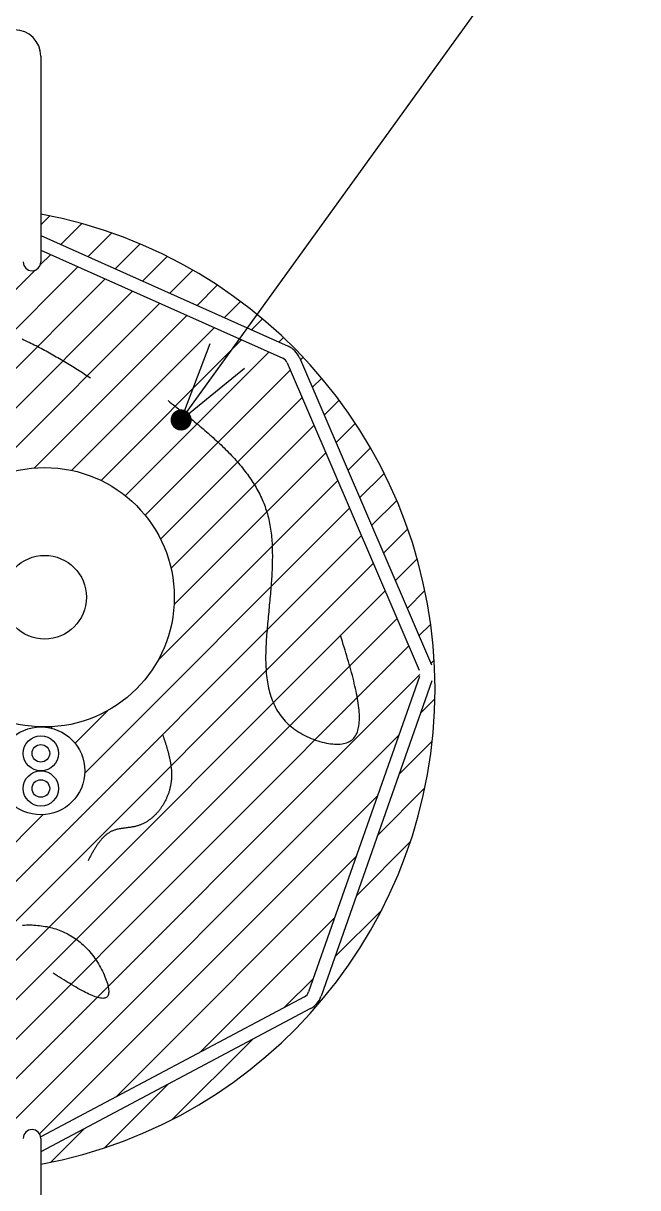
# Model space of a CAD drawing. Extents: x 443 to 1217, y -1921 to -677.
# Drawn here: x 758.63 to 772.25, y -1020.14 to -994.34 of the extents above; entities that cross this region are included whole.
import ezdxf

# ---------------------------------------------------------------- set-up
doc = ezdxf.new("R2010")
doc.units = 0
doc.header["$MEASUREMENT"] = 0
doc.layers.get('0').update_dxf_attribs({"linetype": 'CONTINUOUS'})
doc.layers.add('3', color=8, linetype='CONTINUOUS')
doc.layers.add('5', color=7, linetype='CONTINUOUS')

# ---------------------------------------------------------------- blocks, each defined once
blk = doc.blocks.new('OPEN330A')
at = {"color": 0}
for q in [(30, 8.0385), (30, -8.0385), (40, 0)]:
    blk.add_line((0, 0), q, dxfattribs=at)
blk = doc.blocks.new('NEGDOTSMALL')
at = {"color": 0, "const_width": 4}
blk.add_lwpolyline([(-2, 0, 1), (2, 0, 1), (-2, 0)], format="xyb", dxfattribs=at)

msp = doc.modelspace()

# ---------------------------------------------------------------- linework, layer by layer
at = {"color": 7, "linetype": 'Continuous'}
msp.add_line((762.128, -1003.13), (777.948, -981.22), dxfattribs=at)
at = {"color": 8, "linetype": 'Continuous'}
for p, q in [((759.017, -998.809), (759.22, -998.606)), ((759.458, -999.242), (759.923, -998.777)), ((760.062, -999.513), (760.589, -998.986)), ((760.666, -999.783), (761.22, -999.229)), ((759.005, -999.695), (759.236, -999.464)), ((761.271, -1000.053), (761.819, -999.505)), ((747.569, -1011.131), (758.888, -999.812)), ((747.742, -1011.833), (759.841, -999.734)), ((761.875, -1000.323), (762.388, -999.81)), ((747.915, -1012.534), (760.445, -1000.004)), ((762.48, -1000.594), (762.93, -1000.143)), ((752.685, -1008.639), (761.05, -1000.274)), ((757.575, -1004.623), (761.654, -1000.544)), ((763.084, -1000.864), (763.444, -1000.504)), ((758.88, -1004.193), (762.258, -1000.815)), ((763.688, -1001.134), (763.932, -1000.89)), ((759.7, -1004.247), (762.863, -1001.085)), ((760.352, -1004.47), (763.467, -1001.355)), ((764.293, -1001.404), (764.395, -1001.302)), ((760.889, -1004.808), (764.072, -1001.625)), ((764.771, -1001.8), (764.833, -1001.739)), ((761.33, -1005.242), (764.549, -1002.023)), ((765.034, -1002.412), (765.245, -1002.201)), ((761.673, -1005.773), (764.812, -1002.634)), ((765.297, -1003.023), (765.632, -1002.689)), ((761.904, -1006.417), (765.075, -1003.246)), ((765.56, -1003.635), (765.992, -1003.203)), ((765.823, -1004.247), (766.326, -1003.744)), ((761.972, -1007.223), (765.338, -1003.857)), ((766.086, -1004.858), (766.632, -1004.313)), ((761.616, -1008.454), (765.601, -1004.469)), ((759.991, -1010.954), (765.864, -1005.081)), ((766.349, -1005.47), (766.908, -1004.912)), ((766.612, -1006.082), (767.152, -1005.542)), ((753.608, -1018.211), (766.127, -1005.692)), ((754.812, -1017.882), (766.39, -1006.304)), ((766.875, -1006.693), (767.362, -1006.207)), ((755.565, -1018.003), (766.653, -1006.916)), ((767.138, -1007.305), (767.533, -1006.91)), ((755.955, -1018.488), (766.916, -1007.527)), ((767.401, -1007.916), (767.661, -1007.656)), ((756.381, -1018.937), (767.179, -1008.139)), ((767.664, -1008.528), (767.739, -1008.453)), ((757.074, -1019.119), (767.424, -1008.769)), ((767.436, -1009.631), (767.756, -1009.311)), ((759.775, -1010.295), (760.496, -1009.574)), ((759.237, -1009.958), (759.266, -1009.93)), ((757.767, -1019.3), (766.959, -1010.108)), ((766.962, -1010.98), (767.697, -1010.245)), ((766.487, -1012.329), (767.533, -1011.283)), ((758.99, -1018.952), (766.484, -1011.457)), ((757.611, -1013.334), (759.064, -1011.88)), ((766.013, -1013.678), (767.21, -1012.481)), ((760.681, -1018.135), (766.01, -1012.807)), ((765.538, -1015.027), (766.575, -1013.99)), ((762.547, -1017.143), (765.535, -1014.156)), ((764.413, -1016.152), (765.06, -1015.505)), ((761.939, -1018.626), (763.707, -1016.858)), ((760.43, -1019.261), (761.842, -1017.849)), ((759.232, -1019.584), (759.976, -1018.841))]:
    msp.add_line(p, q, dxfattribs=at)
at = {"layer": '3', "color": 3, "linetype": 'Continuous'}
for p, q in [((759.017, -995.068), (759.017, -999.629)), ((759.017, -999.045), (764.501, -1001.497)), ((759.017, -999.365), (764.382, -1001.764)), ((764.75, -1001.749), (767.677, -1008.558)), ((764.481, -1001.865), (767.409, -1008.673)), ((767.414, -1008.815), (764.954, -1015.806)), ((767.689, -1008.912), (765.23, -1015.903)), ((764.862, -1015.914), (759.014, -1019.02)), ((764.999, -1016.172), (759.017, -1019.35)), ((759.017, -1019.051), (759.017, -1023.117))]:
    msp.add_line(p, q, dxfattribs=at)
at = {"layer": '3', "color": 3}
for p, q in [((758.64, -1001.358), (758.601, -1001.34)), ((758.68, -1001.376), (758.64, -1001.358)), ((758.719, -1001.395), (758.68, -1001.376)), ((758.758, -1001.412), (758.719, -1001.395)), ((758.796, -1001.432), (758.758, -1001.412)), ((758.834, -1001.45), (758.796, -1001.432)), ((758.872, -1001.469), (758.834, -1001.45)), ((758.911, -1001.488), (758.872, -1001.469)), ((758.949, -1001.508), (758.911, -1001.488)), ((758.987, -1001.528), (758.949, -1001.508)), ((759.025, -1001.547), (758.987, -1001.528)), ((759.062, -1001.568), (759.025, -1001.547)), ((759.1, -1001.588), (759.062, -1001.568)), ((759.137, -1001.608), (759.1, -1001.588)), ((759.174, -1001.629), (759.137, -1001.608)), ((759.211, -1001.65), (759.174, -1001.629)), ((759.248, -1001.67), (759.211, -1001.65)), ((759.285, -1001.692), (759.248, -1001.67)), ((759.322, -1001.713), (759.285, -1001.692)), ((759.36, -1001.735), (759.322, -1001.713)), ((759.397, -1001.755), (759.36, -1001.735)), ((759.433, -1001.777), (759.397, -1001.755)), ((759.47, -1001.799), (759.433, -1001.777)), ((759.506, -1001.821), (759.47, -1001.799)), ((759.543, -1001.843), (759.506, -1001.821)), ((759.579, -1001.864), (759.543, -1001.843)), ((759.615, -1001.887), (759.579, -1001.864)), ((759.652, -1001.909), (759.615, -1001.887)), ((759.688, -1001.932), (759.652, -1001.909)), ((759.724, -1001.954), (759.688, -1001.932)), ((759.76, -1001.977), (759.724, -1001.954)), ((759.795, -1001.998), (759.76, -1001.977)), ((759.831, -1002.021), (759.795, -1001.998)), ((759.867, -1002.044), (759.831, -1002.021)), ((759.903, -1002.066), (759.867, -1002.044)), ((759.939, -1002.089), (759.903, -1002.066)), ((759.975, -1002.112), (759.939, -1002.089)), ((760.011, -1002.135), (759.975, -1002.112)), ((760.047, -1002.158), (760.011, -1002.135)), ((760.083, -1002.18), (760.047, -1002.158)), ((760.119, -1002.203), (760.083, -1002.18)), ((761.838, -1002.701), (761.877, -1002.733)), ((761.877, -1002.733), (761.916, -1002.764)), ((761.916, -1002.764), (761.957, -1002.795)), ((761.957, -1002.795), (761.996, -1002.826)), ((761.996, -1002.826), (762.035, -1002.857)), ((762.035, -1002.857), (762.074, -1002.888)), ((762.074, -1002.888), (762.114, -1002.919)), ((762.114, -1002.919), (762.153, -1002.951)), ((762.153, -1002.951), (762.192, -1002.982)), ((762.192, -1002.982), (762.231, -1003.013)), ((762.231, -1003.013), (762.27, -1003.045)), ((762.27, -1003.045), (762.31, -1003.075)), ((762.31, -1003.075), (762.348, -1003.107)), ((762.348, -1003.107), (762.387, -1003.138)), ((762.387, -1003.138), (762.425, -1003.17)), ((762.425, -1003.17), (762.463, -1003.202)), ((762.463, -1003.202), (762.502, -1003.233)), ((762.502, -1003.233), (762.54, -1003.265)), ((762.54, -1003.265), (762.578, -1003.296)), ((762.578, -1003.296), (762.615, -1003.328)), ((762.615, -1003.328), (762.652, -1003.36)), ((762.652, -1003.36), (762.689, -1003.391)), ((762.689, -1003.391), (762.726, -1003.424)), ((762.726, -1003.424), (762.763, -1003.456)), ((762.763, -1003.456), (762.799, -1003.488)), ((762.799, -1003.488), (762.835, -1003.52)), ((762.835, -1003.52), (762.871, -1003.553)), ((762.871, -1003.553), (762.907, -1003.585)), ((762.907, -1003.585), (762.942, -1003.618)), ((762.942, -1003.618), (762.977, -1003.651)), ((762.977, -1003.651), (763.012, -1003.683)), ((763.012, -1003.683), (763.046, -1003.716)), ((763.046, -1003.716), (763.08, -1003.75)), ((763.08, -1003.75), (763.114, -1003.783)), ((763.114, -1003.783), (763.147, -1003.816)), ((763.147, -1003.816), (763.18, -1003.849)), ((763.18, -1003.849), (763.212, -1003.883)), ((763.212, -1003.883), (763.245, -1003.917)), ((763.245, -1003.917), (763.276, -1003.95)), ((763.276, -1003.95), (763.308, -1003.984)), ((763.308, -1003.984), (763.339, -1004.019)), ((763.339, -1004.019), (763.369, -1004.053)), ((763.369, -1004.053), (763.4, -1004.088)), ((763.4, -1004.088), (763.429, -1004.121)), ((763.429, -1004.121), (763.457, -1004.156)), ((763.457, -1004.156), (763.487, -1004.191)), ((763.487, -1004.191), (763.514, -1004.227)), ((763.514, -1004.227), (763.542, -1004.262)), ((763.542, -1004.262), (763.57, -1004.298)), ((763.57, -1004.298), (763.596, -1004.333)), ((763.596, -1004.333), (763.622, -1004.369)), ((763.622, -1004.369), (763.647, -1004.405)), ((763.647, -1004.405), (763.672, -1004.442)), ((763.672, -1004.442), (763.697, -1004.478)), ((763.697, -1004.478), (763.721, -1004.515)), ((763.721, -1004.515), (763.744, -1004.552)), ((763.744, -1004.552), (763.767, -1004.589)), ((763.767, -1004.589), (763.789, -1004.626)), ((763.789, -1004.626), (763.81, -1004.663)), ((763.81, -1004.663), (763.831, -1004.701)), ((763.831, -1004.701), (763.851, -1004.739)), ((763.851, -1004.739), (763.87, -1004.778)), ((763.87, -1004.778), (763.89, -1004.816)), ((763.89, -1004.816), (763.907, -1004.855)), ((763.907, -1004.855), (763.925, -1004.893)), ((763.925, -1004.893), (763.942, -1004.932)), ((763.942, -1004.932), (763.959, -1004.972)), ((763.959, -1004.972), (763.974, -1005.012)), ((763.974, -1005.012), (763.988, -1005.051)), ((763.988, -1005.051), (764.002, -1005.091)), ((764.002, -1005.091), (764.015, -1005.132)), ((764.015, -1005.132), (764.028, -1005.173)), ((764.028, -1005.173), (764.04, -1005.213)), ((764.04, -1005.213), (764.051, -1005.255)), ((764.051, -1005.255), (764.062, -1005.296)), ((764.062, -1005.296), (764.072, -1005.339)), ((764.072, -1005.339), (764.081, -1005.38)), ((764.081, -1005.38), (764.089, -1005.423)), ((764.089, -1005.423), (764.097, -1005.465)), ((764.097, -1005.465), (764.105, -1005.508)), ((764.105, -1005.508), (764.111, -1005.55)), ((764.111, -1005.55), (764.118, -1005.594)), ((764.118, -1005.594), (764.123, -1005.637)), ((764.123, -1005.637), (764.128, -1005.681)), ((764.128, -1005.681), (764.132, -1005.725)), ((764.132, -1005.725), (764.136, -1005.769)), ((764.136, -1005.769), (764.14, -1005.813)), ((764.14, -1005.813), (764.143, -1005.858)), ((764.143, -1005.858), (764.145, -1005.902)), ((764.145, -1005.902), (764.147, -1005.947)), ((764.147, -1005.947), (764.149, -1005.993)), ((764.149, -1005.993), (764.15, -1006.037)), ((764.15, -1006.037), (764.15, -1006.083)), ((764.15, -1006.083), (764.152, -1006.129)), ((764.152, -1006.129), (764.152, -1006.176)), ((764.147, -1006.361), (764.146, -1006.408)), ((764.149, -1006.314), (764.147, -1006.361)), ((764.15, -1006.268), (764.149, -1006.314)), ((764.152, -1006.176), (764.15, -1006.222)), ((764.15, -1006.222), (764.15, -1006.268)), ((764.133, -1006.647), (764.13, -1006.695)), ((764.136, -1006.599), (764.133, -1006.647)), ((764.14, -1006.551), (764.136, -1006.599)), ((764.142, -1006.503), (764.14, -1006.551)), ((764.144, -1006.456), (764.142, -1006.503)), ((764.146, -1006.408), (764.144, -1006.456)), ((764.114, -1006.889), (764.111, -1006.938)), ((764.119, -1006.839), (764.114, -1006.889)), ((764.123, -1006.79), (764.119, -1006.839)), ((764.126, -1006.742), (764.123, -1006.79)), ((764.13, -1006.695), (764.126, -1006.742)), ((764.093, -1007.135), (764.088, -1007.184)), ((764.097, -1007.085), (764.093, -1007.135)), ((764.101, -1007.036), (764.097, -1007.085)), ((764.107, -1006.987), (764.101, -1007.036)), ((764.111, -1006.938), (764.107, -1006.987)), ((764.069, -1007.384), (764.064, -1007.435)), ((764.073, -1007.334), (764.069, -1007.384)), ((764.078, -1007.284), (764.073, -1007.334)), ((764.083, -1007.234), (764.078, -1007.284)), ((764.088, -1007.184), (764.083, -1007.234)), ((764.04, -1007.688), (764.035, -1007.74)), ((764.045, -1007.638), (764.04, -1007.688)), ((764.049, -1007.587), (764.045, -1007.638)), ((764.055, -1007.536), (764.049, -1007.587)), ((764.059, -1007.486), (764.055, -1007.536)), ((764.064, -1007.435), (764.059, -1007.486)), ((764.02, -1007.945), (764.016, -1007.996)), ((764.023, -1007.893), (764.02, -1007.945)), ((764.027, -1007.842), (764.023, -1007.893)), ((764.032, -1007.791), (764.027, -1007.842)), ((764.035, -1007.74), (764.032, -1007.791)), ((765.683, -1007.974), (765.663, -1007.91)), ((764.005, -1008.2), (764.004, -1008.251)), ((764.008, -1008.149), (764.005, -1008.2)), ((764.01, -1008.098), (764.008, -1008.149)), ((764.013, -1008.047), (764.01, -1008.098)), ((764.016, -1007.996), (764.013, -1008.047)), ((765.703, -1008.038), (765.683, -1007.974)), ((765.723, -1008.103), (765.703, -1008.038)), ((765.743, -1008.167), (765.723, -1008.103)), ((765.762, -1008.23), (765.743, -1008.167)), ((764.003, -1008.301), (764.002, -1008.351)), ((764.002, -1008.351), (764.002, -1008.402)), ((764.002, -1008.402), (764.002, -1008.451)), ((764.002, -1008.451), (764.003, -1008.501)), ((764.004, -1008.251), (764.003, -1008.301)), ((765.781, -1008.293), (765.762, -1008.23)), ((765.8, -1008.357), (765.781, -1008.293)), ((765.819, -1008.42), (765.8, -1008.357)), ((765.837, -1008.483), (765.819, -1008.42)), ((764.003, -1008.501), (764.004, -1008.552)), ((764.004, -1008.552), (764.007, -1008.601)), ((764.007, -1008.601), (764.01, -1008.65)), ((764.01, -1008.65), (764.013, -1008.699)), ((764.013, -1008.699), (764.017, -1008.747)), ((765.855, -1008.545), (765.837, -1008.483)), ((765.873, -1008.607), (765.855, -1008.545)), ((765.89, -1008.668), (765.873, -1008.607)), ((765.907, -1008.729), (765.89, -1008.668)), ((764.017, -1008.747), (764.022, -1008.795)), ((764.022, -1008.795), (764.027, -1008.843)), ((764.027, -1008.843), (764.034, -1008.891)), ((764.034, -1008.891), (764.041, -1008.937)), ((764.041, -1008.937), (764.049, -1008.984)), ((765.924, -1008.79), (765.907, -1008.729)), ((765.939, -1008.85), (765.924, -1008.79)), ((765.954, -1008.909), (765.939, -1008.85)), ((765.968, -1008.968), (765.954, -1008.909)), ((765.982, -1009.026), (765.968, -1008.968)), ((764.049, -1008.984), (764.058, -1009.03)), ((764.058, -1009.03), (764.068, -1009.076)), ((764.068, -1009.076), (764.078, -1009.122)), ((764.078, -1009.122), (764.09, -1009.166)), ((764.09, -1009.166), (764.104, -1009.21)), ((764.104, -1009.21), (764.118, -1009.255)), ((765.995, -1009.083), (765.982, -1009.026)), ((766.007, -1009.14), (765.995, -1009.083)), ((766.019, -1009.196), (766.007, -1009.14)), ((766.03, -1009.25), (766.019, -1009.196)), ((764.118, -1009.255), (764.132, -1009.297)), ((764.132, -1009.297), (764.148, -1009.34)), ((764.148, -1009.34), (764.165, -1009.382)), ((764.165, -1009.382), (764.183, -1009.423)), ((764.183, -1009.423), (764.203, -1009.465)), ((764.203, -1009.465), (764.222, -1009.504)), ((766.04, -1009.304), (766.03, -1009.25)), ((766.049, -1009.357), (766.04, -1009.304)), ((766.057, -1009.409), (766.049, -1009.357)), ((766.063, -1009.459), (766.057, -1009.409)), ((766.07, -1009.51), (766.063, -1009.459)), ((764.222, -1009.504), (764.244, -1009.544)), ((764.244, -1009.544), (764.267, -1009.583)), ((764.267, -1009.583), (764.292, -1009.621)), ((764.292, -1009.621), (764.317, -1009.659)), ((764.317, -1009.659), (764.344, -1009.696)), ((764.344, -1009.696), (764.373, -1009.732)), ((764.373, -1009.732), (764.402, -1009.767)), ((766.074, -1009.559), (766.07, -1009.51)), ((766.078, -1009.607), (766.074, -1009.559)), ((766.081, -1009.652), (766.078, -1009.607)), ((766.082, -1009.698), (766.081, -1009.652)), ((766.083, -1009.742), (766.082, -1009.698)), ((766.082, -1009.785), (766.083, -1009.742)), ((764.402, -1009.767), (764.433, -1009.802)), ((764.433, -1009.802), (764.465, -1009.834)), ((764.465, -1009.834), (764.5, -1009.868)), ((764.5, -1009.868), (764.535, -1009.9)), ((764.535, -1009.9), (764.572, -1009.93)), ((764.572, -1009.93), (764.611, -1009.961)), ((764.611, -1009.961), (764.651, -1009.99)), ((764.651, -1009.99), (764.693, -1010.019)), ((766.035, -1010.044), (766.046, -1010.011)), ((766.046, -1010.011), (766.055, -1009.977)), ((766.055, -1009.977), (766.063, -1009.942)), ((766.063, -1009.942), (766.07, -1009.905)), ((766.07, -1009.905), (766.075, -1009.866)), ((766.075, -1009.866), (766.078, -1009.826)), ((766.078, -1009.826), (766.082, -1009.785)), ((761.727, -1010.126), (761.732, -1010.143)), ((761.732, -1010.143), (761.738, -1010.159)), ((761.738, -1010.159), (761.743, -1010.175)), ((761.743, -1010.175), (761.747, -1010.192)), ((761.747, -1010.192), (761.753, -1010.208)), ((761.753, -1010.208), (761.758, -1010.224)), ((761.758, -1010.224), (761.764, -1010.24)), ((761.764, -1010.24), (761.769, -1010.256)), ((761.769, -1010.256), (761.774, -1010.272)), ((761.774, -1010.272), (761.779, -1010.289)), ((764.693, -1010.019), (764.736, -1010.046)), ((764.736, -1010.046), (764.779, -1010.072)), ((764.779, -1010.072), (764.825, -1010.097)), ((764.825, -1010.097), (764.871, -1010.122)), ((764.871, -1010.122), (764.918, -1010.145)), ((764.918, -1010.145), (764.966, -1010.166)), ((764.966, -1010.166), (765.012, -1010.186)), ((765.012, -1010.186), (765.062, -1010.206)), ((765.062, -1010.206), (765.109, -1010.223)), ((765.109, -1010.223), (765.159, -1010.24)), ((765.159, -1010.24), (765.206, -1010.255)), ((765.206, -1010.255), (765.254, -1010.268)), ((765.254, -1010.268), (765.302, -1010.28)), ((765.798, -1010.284), (765.83, -1010.272)), ((765.83, -1010.272), (765.858, -1010.258)), ((765.858, -1010.258), (765.885, -1010.242)), ((765.885, -1010.242), (765.91, -1010.223)), ((765.91, -1010.223), (765.933, -1010.203)), ((765.933, -1010.203), (765.954, -1010.181)), ((765.954, -1010.181), (765.974, -1010.157)), ((765.974, -1010.157), (765.991, -1010.132)), ((765.991, -1010.132), (766.007, -1010.104)), ((766.007, -1010.104), (766.022, -1010.075)), ((766.022, -1010.075), (766.035, -1010.044)), ((761.779, -1010.289), (761.784, -1010.305)), ((761.784, -1010.305), (761.789, -1010.321)), ((761.789, -1010.321), (761.794, -1010.338)), ((761.794, -1010.338), (761.8, -1010.354)), ((761.8, -1010.354), (761.804, -1010.371)), ((761.804, -1010.371), (761.809, -1010.387)), ((761.809, -1010.387), (761.814, -1010.403)), ((761.814, -1010.403), (761.818, -1010.42)), ((761.818, -1010.42), (761.824, -1010.436)), ((761.824, -1010.436), (761.828, -1010.452)), ((761.828, -1010.452), (761.832, -1010.469)), ((761.832, -1010.469), (761.837, -1010.485)), ((761.837, -1010.485), (761.841, -1010.501)), ((761.841, -1010.501), (761.845, -1010.517)), ((761.845, -1010.517), (761.85, -1010.533)), ((765.302, -1010.28), (765.35, -1010.29)), ((765.35, -1010.29), (765.397, -1010.299)), ((765.397, -1010.299), (765.443, -1010.305)), ((765.443, -1010.305), (765.488, -1010.311)), ((765.488, -1010.311), (765.531, -1010.314)), ((765.531, -1010.314), (765.575, -1010.316)), ((765.575, -1010.316), (765.616, -1010.316)), ((765.616, -1010.316), (765.657, -1010.314)), ((765.657, -1010.314), (765.695, -1010.309)), ((765.695, -1010.309), (765.731, -1010.303)), ((765.731, -1010.303), (765.766, -1010.295)), ((765.766, -1010.295), (765.798, -1010.284)), ((761.85, -1010.533), (761.854, -1010.549)), ((761.854, -1010.549), (761.857, -1010.566)), ((761.857, -1010.566), (761.862, -1010.582)), ((761.862, -1010.582), (761.865, -1010.598)), ((761.865, -1010.598), (761.869, -1010.615)), ((761.869, -1010.615), (761.873, -1010.631)), ((761.873, -1010.631), (761.876, -1010.647)), ((761.876, -1010.647), (761.879, -1010.664)), ((761.879, -1010.664), (761.882, -1010.68)), ((761.882, -1010.68), (761.886, -1010.696)), ((761.886, -1010.696), (761.889, -1010.713)), ((761.889, -1010.713), (761.891, -1010.729)), ((761.891, -1010.729), (761.894, -1010.745)), ((761.894, -1010.745), (761.897, -1010.762)), ((761.897, -1010.762), (761.899, -1010.778)), ((761.899, -1010.778), (761.901, -1010.794)), ((761.901, -1010.794), (761.903, -1010.812)), ((761.903, -1010.812), (761.905, -1010.828)), ((761.905, -1010.828), (761.908, -1010.845)), ((761.908, -1010.845), (761.909, -1010.861)), ((761.909, -1010.861), (761.911, -1010.877)), ((761.911, -1010.877), (761.912, -1010.894)), ((761.912, -1010.894), (761.913, -1010.91)), ((761.913, -1010.91), (761.914, -1010.926)), ((761.914, -1010.926), (761.914, -1010.943)), ((761.914, -1010.943), (761.915, -1010.959)), ((761.915, -1011.026), (761.914, -1011.042)), ((761.914, -1011.042), (761.914, -1011.058)), ((761.915, -1010.959), (761.915, -1010.975)), ((761.915, -1010.975), (761.915, -1010.992)), ((761.915, -1010.992), (761.915, -1011.009)), ((761.915, -1011.009), (761.915, -1011.026)), ((761.88, -1011.29), (761.876, -1011.307)), ((761.885, -1011.274), (761.88, -1011.29)), ((761.888, -1011.258), (761.885, -1011.274)), ((761.892, -1011.24), (761.888, -1011.258)), ((761.894, -1011.224), (761.892, -1011.24)), ((761.898, -1011.208), (761.894, -1011.224)), ((761.901, -1011.191), (761.898, -1011.208)), ((761.903, -1011.174), (761.901, -1011.191)), ((761.905, -1011.157), (761.903, -1011.174)), ((761.908, -1011.141), (761.905, -1011.157)), ((761.909, -1011.125), (761.908, -1011.141)), ((761.911, -1011.108), (761.909, -1011.125)), ((761.912, -1011.091), (761.911, -1011.108)), ((761.913, -1011.075), (761.912, -1011.091)), ((761.914, -1011.058), (761.913, -1011.075)), ((761.786, -1011.552), (761.777, -1011.568)), ((761.793, -1011.537), (761.786, -1011.552)), ((761.8, -1011.52), (761.793, -1011.537)), ((761.807, -1011.504), (761.8, -1011.52)), ((761.814, -1011.488), (761.807, -1011.504)), ((761.821, -1011.471), (761.814, -1011.488)), ((761.828, -1011.456), (761.821, -1011.471)), ((761.835, -1011.44), (761.828, -1011.456)), ((761.84, -1011.423), (761.835, -1011.44)), ((761.847, -1011.406), (761.84, -1011.423)), ((761.852, -1011.39), (761.847, -1011.406)), ((761.857, -1011.373), (761.852, -1011.39)), ((761.862, -1011.357), (761.857, -1011.373)), ((761.867, -1011.34), (761.862, -1011.357)), ((761.872, -1011.324), (761.867, -1011.34)), ((761.876, -1011.307), (761.872, -1011.324)), ((761.611, -1011.818), (761.6, -1011.831)), ((761.623, -1011.804), (761.611, -1011.818)), ((761.634, -1011.791), (761.623, -1011.804)), ((761.645, -1011.776), (761.634, -1011.791)), ((761.656, -1011.762), (761.645, -1011.776)), ((761.667, -1011.748), (761.656, -1011.762)), ((761.677, -1011.734), (761.667, -1011.748)), ((761.686, -1011.72), (761.677, -1011.734)), ((761.696, -1011.706), (761.686, -1011.72)), ((761.706, -1011.69), (761.696, -1011.706)), ((761.716, -1011.675), (761.706, -1011.69)), ((761.726, -1011.661), (761.716, -1011.675)), ((761.734, -1011.646), (761.726, -1011.661)), ((761.743, -1011.63), (761.734, -1011.646)), ((761.752, -1011.615), (761.743, -1011.63)), ((761.76, -1011.599), (761.752, -1011.615)), ((761.769, -1011.583), (761.76, -1011.599)), ((761.777, -1011.568), (761.769, -1011.583)), ((761.291, -1012.074), (761.277, -1012.08)), ((761.306, -1012.066), (761.291, -1012.074)), ((761.321, -1012.059), (761.306, -1012.066)), ((761.336, -1012.05), (761.321, -1012.059)), ((761.351, -1012.041), (761.336, -1012.05)), ((761.365, -1012.033), (761.351, -1012.041)), ((761.38, -1012.024), (761.365, -1012.033)), ((761.394, -1012.014), (761.38, -1012.024)), ((761.408, -1012.004), (761.394, -1012.014)), ((761.422, -1011.994), (761.408, -1012.004)), ((761.436, -1011.985), (761.422, -1011.994)), ((761.45, -1011.974), (761.436, -1011.985)), ((761.463, -1011.964), (761.45, -1011.974)), ((761.476, -1011.953), (761.463, -1011.964)), ((761.489, -1011.941), (761.476, -1011.953)), ((761.502, -1011.93), (761.489, -1011.941)), ((761.515, -1011.918), (761.502, -1011.93)), ((761.528, -1011.906), (761.515, -1011.918)), ((761.54, -1011.894), (761.528, -1011.906)), ((761.552, -1011.882), (761.54, -1011.894)), ((761.564, -1011.87), (761.552, -1011.882)), ((761.576, -1011.857), (761.564, -1011.87)), ((761.588, -1011.844), (761.576, -1011.857)), ((761.6, -1011.831), (761.588, -1011.844)), ((760.456, -1012.33), (760.444, -1012.341)), ((760.468, -1012.32), (760.456, -1012.33)), ((760.48, -1012.31), (760.468, -1012.32)), ((760.493, -1012.302), (760.48, -1012.31)), ((760.506, -1012.293), (760.493, -1012.302)), ((760.518, -1012.284), (760.506, -1012.293)), ((760.531, -1012.276), (760.518, -1012.284)), ((760.544, -1012.268), (760.531, -1012.276)), ((760.558, -1012.26), (760.544, -1012.268)), ((760.571, -1012.253), (760.558, -1012.26)), ((760.586, -1012.246), (760.571, -1012.253)), ((760.6, -1012.24), (760.586, -1012.246)), ((760.614, -1012.233), (760.6, -1012.24)), ((760.628, -1012.228), (760.614, -1012.233)), ((760.643, -1012.222), (760.628, -1012.228)), ((760.658, -1012.218), (760.643, -1012.222)), ((760.673, -1012.212), (760.658, -1012.218)), ((760.688, -1012.209), (760.673, -1012.212)), ((760.703, -1012.205), (760.688, -1012.209)), ((760.72, -1012.2), (760.703, -1012.205)), ((760.735, -1012.197), (760.72, -1012.2)), ((760.751, -1012.194), (760.735, -1012.197)), ((760.768, -1012.191), (760.751, -1012.194)), ((760.783, -1012.188), (760.768, -1012.191)), ((760.799, -1012.185), (760.783, -1012.188)), ((760.816, -1012.183), (760.799, -1012.185)), ((760.832, -1012.181), (760.816, -1012.183)), ((760.849, -1012.179), (760.832, -1012.181)), ((760.866, -1012.176), (760.849, -1012.179)), ((760.882, -1012.173), (760.866, -1012.176)), ((760.899, -1012.171), (760.882, -1012.173)), ((760.916, -1012.169), (760.899, -1012.171)), ((760.932, -1012.167), (760.916, -1012.169)), ((760.95, -1012.164), (760.932, -1012.167)), ((760.966, -1012.162), (760.95, -1012.164)), ((760.983, -1012.16), (760.966, -1012.162)), ((761, -1012.158), (760.983, -1012.16)), ((761.017, -1012.156), (761, -1012.158)), ((761.034, -1012.152), (761.017, -1012.156)), ((761.05, -1012.149), (761.034, -1012.152)), ((761.067, -1012.147), (761.05, -1012.149)), ((761.084, -1012.144), (761.067, -1012.147)), ((761.1, -1012.139), (761.084, -1012.144)), ((761.116, -1012.136), (761.1, -1012.139)), ((761.134, -1012.132), (761.116, -1012.136)), ((761.15, -1012.127), (761.134, -1012.132)), ((761.165, -1012.123), (761.15, -1012.127)), ((761.182, -1012.118), (761.165, -1012.123)), ((761.198, -1012.113), (761.182, -1012.118)), ((761.213, -1012.107), (761.198, -1012.113)), ((761.23, -1012.101), (761.213, -1012.107)), ((761.245, -1012.095), (761.23, -1012.101)), ((761.26, -1012.088), (761.245, -1012.095)), ((761.277, -1012.08), (761.26, -1012.088)), ((760.242, -1012.583), (760.234, -1012.598)), ((760.252, -1012.569), (760.242, -1012.583)), ((760.262, -1012.555), (760.252, -1012.569)), ((760.272, -1012.54), (760.262, -1012.555)), ((760.282, -1012.526), (760.272, -1012.54)), ((760.291, -1012.512), (760.282, -1012.526)), ((760.301, -1012.498), (760.291, -1012.512)), ((760.312, -1012.485), (760.301, -1012.498)), ((760.322, -1012.472), (760.312, -1012.485)), ((760.333, -1012.459), (760.322, -1012.472)), ((760.343, -1012.446), (760.333, -1012.459)), ((760.353, -1012.432), (760.343, -1012.446)), ((760.364, -1012.42), (760.353, -1012.432)), ((760.375, -1012.408), (760.364, -1012.42)), ((760.386, -1012.397), (760.375, -1012.408)), ((760.398, -1012.385), (760.386, -1012.397)), ((760.409, -1012.374), (760.398, -1012.385)), ((760.421, -1012.362), (760.409, -1012.374)), ((760.432, -1012.351), (760.421, -1012.362)), ((760.444, -1012.341), (760.432, -1012.351)), ((760.09, -1012.849), (760.081, -1012.864)), ((760.098, -1012.832), (760.09, -1012.849)), ((760.107, -1012.816), (760.098, -1012.832)), ((760.116, -1012.8), (760.107, -1012.816)), ((760.125, -1012.783), (760.116, -1012.8)), ((760.133, -1012.768), (760.125, -1012.783)), ((760.142, -1012.752), (760.133, -1012.768)), ((760.151, -1012.737), (760.142, -1012.752)), ((760.159, -1012.72), (760.151, -1012.737)), ((760.169, -1012.705), (760.159, -1012.72)), ((760.178, -1012.689), (760.169, -1012.705)), ((760.187, -1012.673), (760.178, -1012.689)), ((760.197, -1012.658), (760.187, -1012.673)), ((760.205, -1012.643), (760.197, -1012.658)), ((760.215, -1012.628), (760.205, -1012.643)), ((760.224, -1012.612), (760.215, -1012.628)), ((760.234, -1012.598), (760.224, -1012.612)), ((760.072, -1012.88), (760.064, -1012.897)), ((760.081, -1012.864), (760.072, -1012.88)), ((758.613, -1014.325), (758.654, -1014.323)), ((758.654, -1014.323), (758.697, -1014.321)), ((758.697, -1014.321), (758.739, -1014.321)), ((758.739, -1014.321), (758.781, -1014.321)), ((758.781, -1014.321), (758.823, -1014.322)), ((758.823, -1014.322), (758.865, -1014.323)), ((758.865, -1014.323), (758.906, -1014.327)), ((758.906, -1014.327), (758.948, -1014.33)), ((758.948, -1014.33), (758.989, -1014.334)), ((758.989, -1014.334), (759.029, -1014.339)), ((759.029, -1014.339), (759.071, -1014.345)), ((759.071, -1014.345), (759.111, -1014.352)), ((759.111, -1014.352), (759.151, -1014.359)), ((759.151, -1014.359), (759.192, -1014.368)), ((759.192, -1014.368), (759.231, -1014.377)), ((759.231, -1014.377), (759.27, -1014.388)), ((759.27, -1014.388), (759.309, -1014.399)), ((759.309, -1014.399), (759.349, -1014.41)), ((759.349, -1014.41), (759.388, -1014.424)), ((759.388, -1014.424), (759.426, -1014.438)), ((759.426, -1014.438), (759.464, -1014.452)), ((759.464, -1014.452), (759.501, -1014.467)), ((759.501, -1014.467), (759.539, -1014.485)), ((759.539, -1014.485), (759.576, -1014.502)), ((759.576, -1014.502), (759.612, -1014.521)), ((759.612, -1014.521), (759.648, -1014.54)), ((759.648, -1014.54), (759.684, -1014.56)), ((759.684, -1014.56), (759.72, -1014.582)), ((759.72, -1014.582), (759.755, -1014.604)), ((759.755, -1014.604), (759.789, -1014.627)), ((759.789, -1014.627), (759.823, -1014.652)), ((759.823, -1014.652), (759.857, -1014.678)), ((759.857, -1014.678), (759.89, -1014.704)), ((759.89, -1014.704), (759.922, -1014.731)), ((759.922, -1014.731), (759.955, -1014.76)), ((759.955, -1014.76), (759.986, -1014.79)), ((759.986, -1014.79), (760.017, -1014.82)), ((760.017, -1014.82), (760.047, -1014.852)), ((760.047, -1014.852), (760.078, -1014.885)), ((760.078, -1014.885), (760.107, -1014.918)), ((760.107, -1014.918), (760.136, -1014.953)), ((760.136, -1014.953), (760.164, -1014.989)), ((760.164, -1014.989), (760.191, -1015.026)), ((760.191, -1015.026), (760.218, -1015.064)), ((760.218, -1015.064), (760.244, -1015.103)), ((760.244, -1015.103), (760.271, -1015.143)), ((760.271, -1015.143), (760.295, -1015.183)), ((759.334, -1015.42), (759.287, -1015.39)), ((759.382, -1015.449), (759.334, -1015.42)), ((760.295, -1015.183), (760.319, -1015.224)), ((760.319, -1015.224), (760.341, -1015.264)), ((760.341, -1015.264), (760.363, -1015.305)), ((760.363, -1015.305), (760.384, -1015.346)), ((760.384, -1015.346), (760.404, -1015.387)), ((760.404, -1015.387), (760.421, -1015.427)), ((760.421, -1015.427), (760.438, -1015.468)), ((759.429, -1015.48), (759.382, -1015.449)), ((759.477, -1015.508), (759.429, -1015.48)), ((759.524, -1015.537), (759.477, -1015.508)), ((759.571, -1015.566), (759.524, -1015.537)), ((759.617, -1015.594), (759.571, -1015.566)), ((759.664, -1015.622), (759.617, -1015.594)), ((759.708, -1015.649), (759.664, -1015.622)), ((759.753, -1015.676), (759.708, -1015.649)), ((759.798, -1015.701), (759.753, -1015.676)), ((760.438, -1015.468), (760.454, -1015.507)), ((760.454, -1015.507), (760.468, -1015.545)), ((760.468, -1015.545), (760.481, -1015.583)), ((760.481, -1015.583), (760.492, -1015.619)), ((760.492, -1015.619), (760.502, -1015.655)), ((760.502, -1015.655), (760.509, -1015.689)), ((760.509, -1015.689), (760.516, -1015.722)), ((759.841, -1015.726), (759.798, -1015.701)), ((759.884, -1015.75), (759.841, -1015.726)), ((759.926, -1015.773), (759.884, -1015.75)), ((759.967, -1015.795), (759.926, -1015.773)), ((760.007, -1015.815), (759.967, -1015.795)), ((760.046, -1015.835), (760.007, -1015.815)), ((760.084, -1015.852), (760.046, -1015.835)), ((760.121, -1015.87), (760.084, -1015.852)), ((760.156, -1015.885), (760.121, -1015.87)), ((760.191, -1015.899), (760.156, -1015.885)), ((760.224, -1015.911), (760.191, -1015.899)), ((760.255, -1015.922), (760.224, -1015.911)), ((760.286, -1015.931), (760.255, -1015.922)), ((760.314, -1015.938), (760.286, -1015.931)), ((760.341, -1015.944), (760.314, -1015.938)), ((760.368, -1015.947), (760.341, -1015.944)), ((760.392, -1015.948), (760.368, -1015.947)), ((760.413, -1015.947), (760.392, -1015.948)), ((760.433, -1015.944), (760.413, -1015.947)), ((760.452, -1015.938), (760.433, -1015.944)), ((760.468, -1015.931), (760.452, -1015.938)), ((760.482, -1015.921), (760.468, -1015.931)), ((760.494, -1015.909), (760.482, -1015.921)), ((760.504, -1015.894), (760.494, -1015.909)), ((760.513, -1015.876), (760.504, -1015.894)), ((760.518, -1015.856), (760.513, -1015.876)), ((760.516, -1015.722), (760.52, -1015.752)), ((760.521, -1015.833), (760.518, -1015.856)), ((760.52, -1015.752), (760.522, -1015.78)), ((760.522, -1015.808), (760.521, -1015.833)), ((760.522, -1015.78), (760.522, -1015.808))]:
    msp.add_line(p, q, dxfattribs=at)
at = {"layer": '3', "color": 3, "linetype": 'Continuous'}
for centre, radius, start, end in [((758.432, -995.068), 0.584, 0, 90), ((757.045, -1009.096), 10.713, 280.6055, 79.3945), ((758.822, -999.629), 0.195, 180, 0), ((764.302, -1001.942), 0.487, 23.2681, 65.9124), ((764.302, -1001.942), 0.195, 23.2681, 65.9124), ((764.771, -1015.742), 0.195, 297.9807, 340.6214), ((764.771, -1015.742), 0.487, 297.9807, 340.6214), ((758.822, -1019.051), 0.195, 0, 180)]:
    msp.add_arc(centre, radius, start, end, dxfattribs=at)
at = {"layer": '5', "color": 3, "linetype": 'Continuous'}
for centre, radius in [((759.102, -1007.059), 2.875), ((759.102, -1007.059), 0.927), ((759.018, -1010.907), 0.974), ((759.018, -1010.518), 0.39), ((759.018, -1010.518), 0.195), ((759.018, -1011.297), 0.39), ((759.018, -1011.297), 0.195)]:
    msp.add_circle(centre, radius, dxfattribs=at)

# ---------------------------------------------------------------- block references
at = {"color": 7, "linetype": 'Continuous', "xscale": -0.05843603243154152, "yscale": 0.05843603243154152, "zscale": 0.05843603243154152}
for name, rotation in [('OPEN330A', 234.1681719277609), ('NEGDOTSMALL', 294.1681719277608)]:
    msp.add_blockref(name, (762.128, -1003.13), dxfattribs=dict(at, rotation=rotation))

doc.saveas('drawing.dxf')
